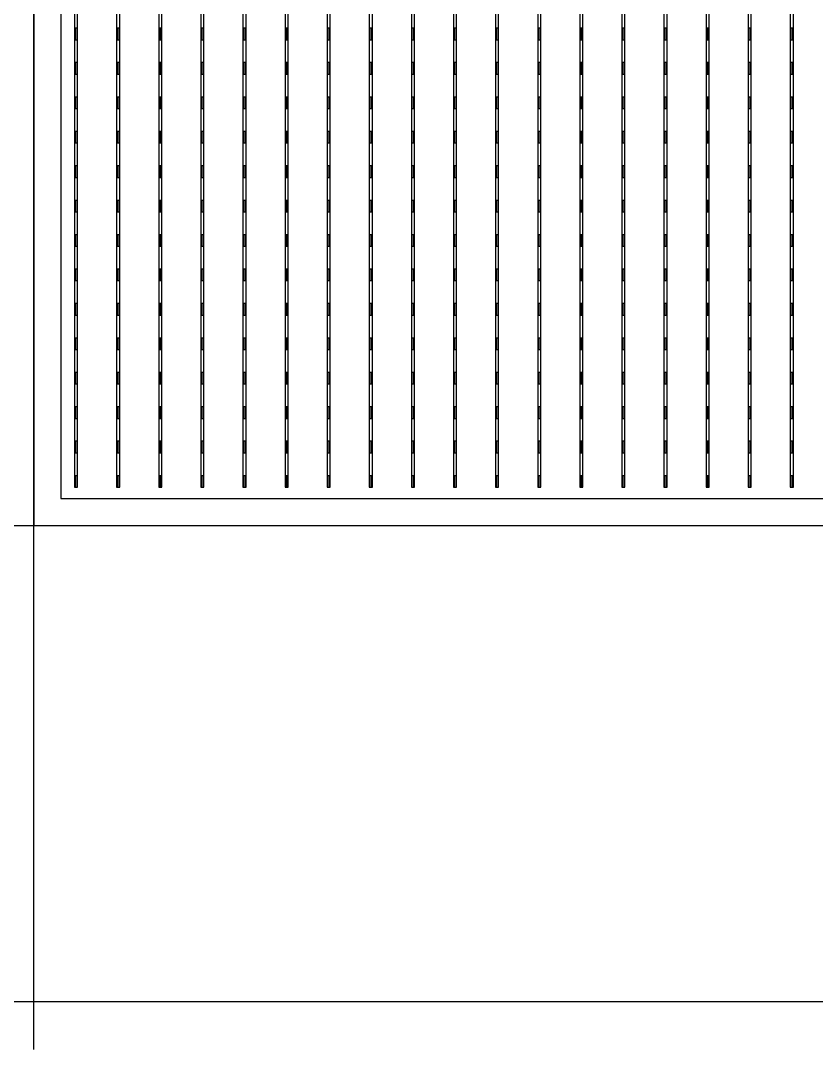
# Model space of a CAD drawing. Header units: millimetres. Extents: x -18 to 142, y -7 to 153.
# Drawn here: x 20.2 to 30.59, y -7.35 to 6.1 of the extents above; entities that cross this region are included whole.
import ezdxf

# ---------------------------------------------------------------- set-up
doc = ezdxf.new("R2010")
doc.units = ezdxf.units.MM
for name, color, linetype in [('CELLS', 5, 'Continuous'), ('CONTACT_PADS', 2, 'Continuous'), ('DICING', 4, 'Continuous'), ('FINGERS', 1, 'Continuous'), ('INSULATION', 2, 'Continuous'), ('WAFER', 1, 'Continuous')]:
    doc.layers.add(name, color=color, linetype=linetype)

msp = doc.modelspace()

# ---------------------------------------------------------------- linework, layer by layer
at = {"layer": 'CELLS'}
for points in [[(20.37, -0.5), (20.37, 20.4), (-0.53, 20.4), (-0.53, -0.5), (20.37, -0.5)], [(41.27, -0.5), (41.27, 20.4), (20.37, 20.4), (20.37, -0.5), (41.27, -0.5)]]:
    msp.add_lwpolyline(points, close=True, dxfattribs=at)
at = {"layer": 'CONTACT_PADS'}
for points in [[(20.933, 5.85), (20.933, 6), (20.908, 6), (20.908, 5.85), (20.933, 5.85)], [(21.483, 5.85), (21.483, 6), (21.458, 6), (21.458, 5.85), (21.483, 5.85)], [(22.033, 5.85), (22.033, 6), (22.008, 6), (22.008, 5.85), (22.033, 5.85)], [(22.583, 5.85), (22.583, 6), (22.558, 6), (22.558, 5.85), (22.583, 5.85)], [(23.133, 5.85), (23.133, 6), (23.108, 6), (23.108, 5.85), (23.133, 5.85)], [(23.683, 5.85), (23.683, 6), (23.658, 6), (23.658, 5.85), (23.683, 5.85)], [(24.233, 5.85), (24.233, 6), (24.208, 6), (24.208, 5.85), (24.233, 5.85)], [(24.783, 5.85), (24.783, 6), (24.758, 6), (24.758, 5.85), (24.783, 5.85)], [(25.333, 5.85), (25.333, 6), (25.308, 6), (25.308, 5.85), (25.333, 5.85)], [(25.883, 5.85), (25.883, 6), (25.858, 6), (25.858, 5.85), (25.883, 5.85)], [(26.433, 5.85), (26.433, 6), (26.408, 6), (26.408, 5.85), (26.433, 5.85)], [(26.983, 5.85), (26.983, 6), (26.958, 6), (26.958, 5.85), (26.983, 5.85)], [(27.533, 5.85), (27.533, 6), (27.508, 6), (27.508, 5.85), (27.533, 5.85)], [(28.083, 5.85), (28.083, 6), (28.058, 6), (28.058, 5.85), (28.083, 5.85)], [(28.633, 5.85), (28.633, 6), (28.608, 6), (28.608, 5.85), (28.633, 5.85)], [(29.183, 5.85), (29.183, 6), (29.158, 6), (29.158, 5.85), (29.183, 5.85)], [(29.733, 5.85), (29.733, 6), (29.708, 6), (29.708, 5.85), (29.733, 5.85)], [(30.283, 5.85), (30.283, 6), (30.258, 6), (30.258, 5.85), (30.283, 5.85)], [(20.933, 5.4), (20.933, 5.55), (20.908, 5.55), (20.908, 5.4), (20.933, 5.4)], [(21.483, 5.4), (21.483, 5.55), (21.458, 5.55), (21.458, 5.4), (21.483, 5.4)], [(22.033, 5.4), (22.033, 5.55), (22.008, 5.55), (22.008, 5.4), (22.033, 5.4)], [(22.583, 5.4), (22.583, 5.55), (22.558, 5.55), (22.558, 5.4), (22.583, 5.4)], [(23.133, 5.4), (23.133, 5.55), (23.108, 5.55), (23.108, 5.4), (23.133, 5.4)], [(23.683, 5.4), (23.683, 5.55), (23.658, 5.55), (23.658, 5.4), (23.683, 5.4)], [(24.233, 5.4), (24.233, 5.55), (24.208, 5.55), (24.208, 5.4), (24.233, 5.4)], [(24.783, 5.4), (24.783, 5.55), (24.758, 5.55), (24.758, 5.4), (24.783, 5.4)], [(25.333, 5.4), (25.333, 5.55), (25.308, 5.55), (25.308, 5.4), (25.333, 5.4)], [(25.883, 5.4), (25.883, 5.55), (25.858, 5.55), (25.858, 5.4), (25.883, 5.4)], [(26.433, 5.4), (26.433, 5.55), (26.408, 5.55), (26.408, 5.4), (26.433, 5.4)], [(26.983, 5.4), (26.983, 5.55), (26.958, 5.55), (26.958, 5.4), (26.983, 5.4)], [(27.533, 5.4), (27.533, 5.55), (27.508, 5.55), (27.508, 5.4), (27.533, 5.4)], [(28.083, 5.4), (28.083, 5.55), (28.058, 5.55), (28.058, 5.4), (28.083, 5.4)], [(28.633, 5.4), (28.633, 5.55), (28.608, 5.55), (28.608, 5.4), (28.633, 5.4)], [(29.183, 5.4), (29.183, 5.55), (29.158, 5.55), (29.158, 5.4), (29.183, 5.4)], [(29.733, 5.4), (29.733, 5.55), (29.708, 5.55), (29.708, 5.4), (29.733, 5.4)], [(30.283, 5.4), (30.283, 5.55), (30.258, 5.55), (30.258, 5.4), (30.283, 5.4)], [(20.933, 4.95), (20.933, 5.1), (20.908, 5.1), (20.908, 4.95), (20.933, 4.95)], [(21.483, 4.95), (21.483, 5.1), (21.458, 5.1), (21.458, 4.95), (21.483, 4.95)], [(22.033, 4.95), (22.033, 5.1), (22.008, 5.1), (22.008, 4.95), (22.033, 4.95)], [(22.583, 4.95), (22.583, 5.1), (22.558, 5.1), (22.558, 4.95), (22.583, 4.95)], [(23.133, 4.95), (23.133, 5.1), (23.108, 5.1), (23.108, 4.95), (23.133, 4.95)], [(23.683, 4.95), (23.683, 5.1), (23.658, 5.1), (23.658, 4.95), (23.683, 4.95)], [(24.233, 4.95), (24.233, 5.1), (24.208, 5.1), (24.208, 4.95), (24.233, 4.95)], [(24.783, 4.95), (24.783, 5.1), (24.758, 5.1), (24.758, 4.95), (24.783, 4.95)], [(25.333, 4.95), (25.333, 5.1), (25.308, 5.1), (25.308, 4.95), (25.333, 4.95)], [(25.883, 4.95), (25.883, 5.1), (25.858, 5.1), (25.858, 4.95), (25.883, 4.95)], [(26.433, 4.95), (26.433, 5.1), (26.408, 5.1), (26.408, 4.95), (26.433, 4.95)], [(26.983, 4.95), (26.983, 5.1), (26.958, 5.1), (26.958, 4.95), (26.983, 4.95)], [(27.533, 4.95), (27.533, 5.1), (27.508, 5.1), (27.508, 4.95), (27.533, 4.95)], [(28.083, 4.95), (28.083, 5.1), (28.058, 5.1), (28.058, 4.95), (28.083, 4.95)], [(28.633, 4.95), (28.633, 5.1), (28.608, 5.1), (28.608, 4.95), (28.633, 4.95)], [(29.183, 4.95), (29.183, 5.1), (29.158, 5.1), (29.158, 4.95), (29.183, 4.95)], [(29.733, 4.95), (29.733, 5.1), (29.708, 5.1), (29.708, 4.95), (29.733, 4.95)], [(30.283, 4.95), (30.283, 5.1), (30.258, 5.1), (30.258, 4.95), (30.283, 4.95)], [(20.933, 4.5), (20.933, 4.65), (20.908, 4.65), (20.908, 4.5), (20.933, 4.5)], [(21.483, 4.5), (21.483, 4.65), (21.458, 4.65), (21.458, 4.5), (21.483, 4.5)], [(22.033, 4.5), (22.033, 4.65), (22.008, 4.65), (22.008, 4.5), (22.033, 4.5)], [(22.583, 4.5), (22.583, 4.65), (22.558, 4.65), (22.558, 4.5), (22.583, 4.5)], [(23.133, 4.5), (23.133, 4.65), (23.108, 4.65), (23.108, 4.5), (23.133, 4.5)], [(23.683, 4.5), (23.683, 4.65), (23.658, 4.65), (23.658, 4.5), (23.683, 4.5)], [(24.233, 4.5), (24.233, 4.65), (24.208, 4.65), (24.208, 4.5), (24.233, 4.5)], [(24.783, 4.5), (24.783, 4.65), (24.758, 4.65), (24.758, 4.5), (24.783, 4.5)], [(25.333, 4.5), (25.333, 4.65), (25.308, 4.65), (25.308, 4.5), (25.333, 4.5)], [(25.883, 4.5), (25.883, 4.65), (25.858, 4.65), (25.858, 4.5), (25.883, 4.5)], [(26.433, 4.5), (26.433, 4.65), (26.408, 4.65), (26.408, 4.5), (26.433, 4.5)], [(26.983, 4.5), (26.983, 4.65), (26.958, 4.65), (26.958, 4.5), (26.983, 4.5)], [(27.533, 4.5), (27.533, 4.65), (27.508, 4.65), (27.508, 4.5), (27.533, 4.5)], [(28.083, 4.5), (28.083, 4.65), (28.058, 4.65), (28.058, 4.5), (28.083, 4.5)], [(28.633, 4.5), (28.633, 4.65), (28.608, 4.65), (28.608, 4.5), (28.633, 4.5)], [(29.183, 4.5), (29.183, 4.65), (29.158, 4.65), (29.158, 4.5), (29.183, 4.5)], [(29.733, 4.5), (29.733, 4.65), (29.708, 4.65), (29.708, 4.5), (29.733, 4.5)], [(30.283, 4.5), (30.283, 4.65), (30.258, 4.65), (30.258, 4.5), (30.283, 4.5)], [(20.933, 4.05), (20.933, 4.2), (20.908, 4.2), (20.908, 4.05), (20.933, 4.05)], [(21.483, 4.05), (21.483, 4.2), (21.458, 4.2), (21.458, 4.05), (21.483, 4.05)], [(22.033, 4.05), (22.033, 4.2), (22.008, 4.2), (22.008, 4.05), (22.033, 4.05)], [(22.583, 4.05), (22.583, 4.2), (22.558, 4.2), (22.558, 4.05), (22.583, 4.05)], [(23.133, 4.05), (23.133, 4.2), (23.108, 4.2), (23.108, 4.05), (23.133, 4.05)], [(23.683, 4.05), (23.683, 4.2), (23.658, 4.2), (23.658, 4.05), (23.683, 4.05)], [(24.233, 4.05), (24.233, 4.2), (24.208, 4.2), (24.208, 4.05), (24.233, 4.05)], [(24.783, 4.05), (24.783, 4.2), (24.758, 4.2), (24.758, 4.05), (24.783, 4.05)], [(25.333, 4.05), (25.333, 4.2), (25.308, 4.2), (25.308, 4.05), (25.333, 4.05)], [(25.883, 4.05), (25.883, 4.2), (25.858, 4.2), (25.858, 4.05), (25.883, 4.05)], [(26.433, 4.05), (26.433, 4.2), (26.408, 4.2), (26.408, 4.05), (26.433, 4.05)], [(26.983, 4.05), (26.983, 4.2), (26.958, 4.2), (26.958, 4.05), (26.983, 4.05)], [(27.533, 4.05), (27.533, 4.2), (27.508, 4.2), (27.508, 4.05), (27.533, 4.05)], [(28.083, 4.05), (28.083, 4.2), (28.058, 4.2), (28.058, 4.05), (28.083, 4.05)], [(28.633, 4.05), (28.633, 4.2), (28.608, 4.2), (28.608, 4.05), (28.633, 4.05)], [(29.183, 4.05), (29.183, 4.2), (29.158, 4.2), (29.158, 4.05), (29.183, 4.05)], [(29.733, 4.05), (29.733, 4.2), (29.708, 4.2), (29.708, 4.05), (29.733, 4.05)], [(30.283, 4.05), (30.283, 4.2), (30.258, 4.2), (30.258, 4.05), (30.283, 4.05)], [(20.933, 3.6), (20.933, 3.75), (20.908, 3.75), (20.908, 3.6), (20.933, 3.6)], [(21.483, 3.6), (21.483, 3.75), (21.458, 3.75), (21.458, 3.6), (21.483, 3.6)], [(22.033, 3.6), (22.033, 3.75), (22.008, 3.75), (22.008, 3.6), (22.033, 3.6)], [(22.583, 3.6), (22.583, 3.75), (22.558, 3.75), (22.558, 3.6), (22.583, 3.6)], [(23.133, 3.6), (23.133, 3.75), (23.108, 3.75), (23.108, 3.6), (23.133, 3.6)], [(23.683, 3.6), (23.683, 3.75), (23.658, 3.75), (23.658, 3.6), (23.683, 3.6)], [(24.233, 3.6), (24.233, 3.75), (24.208, 3.75), (24.208, 3.6), (24.233, 3.6)], [(24.783, 3.6), (24.783, 3.75), (24.758, 3.75), (24.758, 3.6), (24.783, 3.6)], [(25.333, 3.6), (25.333, 3.75), (25.308, 3.75), (25.308, 3.6), (25.333, 3.6)], [(25.883, 3.6), (25.883, 3.75), (25.858, 3.75), (25.858, 3.6), (25.883, 3.6)], [(26.433, 3.6), (26.433, 3.75), (26.408, 3.75), (26.408, 3.6), (26.433, 3.6)], [(26.983, 3.6), (26.983, 3.75), (26.958, 3.75), (26.958, 3.6), (26.983, 3.6)], [(27.533, 3.6), (27.533, 3.75), (27.508, 3.75), (27.508, 3.6), (27.533, 3.6)], [(28.083, 3.6), (28.083, 3.75), (28.058, 3.75), (28.058, 3.6), (28.083, 3.6)], [(28.633, 3.6), (28.633, 3.75), (28.608, 3.75), (28.608, 3.6), (28.633, 3.6)], [(29.183, 3.6), (29.183, 3.75), (29.158, 3.75), (29.158, 3.6), (29.183, 3.6)], [(29.733, 3.6), (29.733, 3.75), (29.708, 3.75), (29.708, 3.6), (29.733, 3.6)], [(30.283, 3.6), (30.283, 3.75), (30.258, 3.75), (30.258, 3.6), (30.283, 3.6)], [(20.933, 3.15), (20.933, 3.3), (20.908, 3.3), (20.908, 3.15), (20.933, 3.15)], [(21.483, 3.15), (21.483, 3.3), (21.458, 3.3), (21.458, 3.15), (21.483, 3.15)], [(22.033, 3.15), (22.033, 3.3), (22.008, 3.3), (22.008, 3.15), (22.033, 3.15)], [(22.583, 3.15), (22.583, 3.3), (22.558, 3.3), (22.558, 3.15), (22.583, 3.15)], [(23.133, 3.15), (23.133, 3.3), (23.108, 3.3), (23.108, 3.15), (23.133, 3.15)], [(23.683, 3.15), (23.683, 3.3), (23.658, 3.3), (23.658, 3.15), (23.683, 3.15)], [(24.233, 3.15), (24.233, 3.3), (24.208, 3.3), (24.208, 3.15), (24.233, 3.15)], [(24.783, 3.15), (24.783, 3.3), (24.758, 3.3), (24.758, 3.15), (24.783, 3.15)], [(25.333, 3.15), (25.333, 3.3), (25.308, 3.3), (25.308, 3.15), (25.333, 3.15)], [(25.883, 3.15), (25.883, 3.3), (25.858, 3.3), (25.858, 3.15), (25.883, 3.15)], [(26.433, 3.15), (26.433, 3.3), (26.408, 3.3), (26.408, 3.15), (26.433, 3.15)], [(26.983, 3.15), (26.983, 3.3), (26.958, 3.3), (26.958, 3.15), (26.983, 3.15)], [(27.533, 3.15), (27.533, 3.3), (27.508, 3.3), (27.508, 3.15), (27.533, 3.15)], [(28.083, 3.15), (28.083, 3.3), (28.058, 3.3), (28.058, 3.15), (28.083, 3.15)], [(28.633, 3.15), (28.633, 3.3), (28.608, 3.3), (28.608, 3.15), (28.633, 3.15)], [(29.183, 3.15), (29.183, 3.3), (29.158, 3.3), (29.158, 3.15), (29.183, 3.15)], [(29.733, 3.15), (29.733, 3.3), (29.708, 3.3), (29.708, 3.15), (29.733, 3.15)], [(30.283, 3.15), (30.283, 3.3), (30.258, 3.3), (30.258, 3.15), (30.283, 3.15)], [(20.933, 2.7), (20.933, 2.85), (20.908, 2.85), (20.908, 2.7), (20.933, 2.7)], [(21.483, 2.7), (21.483, 2.85), (21.458, 2.85), (21.458, 2.7), (21.483, 2.7)], [(22.033, 2.7), (22.033, 2.85), (22.008, 2.85), (22.008, 2.7), (22.033, 2.7)], [(22.583, 2.7), (22.583, 2.85), (22.558, 2.85), (22.558, 2.7), (22.583, 2.7)], [(23.133, 2.7), (23.133, 2.85), (23.108, 2.85), (23.108, 2.7), (23.133, 2.7)], [(23.683, 2.7), (23.683, 2.85), (23.658, 2.85), (23.658, 2.7), (23.683, 2.7)], [(24.233, 2.7), (24.233, 2.85), (24.208, 2.85), (24.208, 2.7), (24.233, 2.7)], [(24.783, 2.7), (24.783, 2.85), (24.758, 2.85), (24.758, 2.7), (24.783, 2.7)], [(25.333, 2.7), (25.333, 2.85), (25.308, 2.85), (25.308, 2.7), (25.333, 2.7)], [(25.883, 2.7), (25.883, 2.85), (25.858, 2.85), (25.858, 2.7), (25.883, 2.7)], [(26.433, 2.7), (26.433, 2.85), (26.408, 2.85), (26.408, 2.7), (26.433, 2.7)], [(26.983, 2.7), (26.983, 2.85), (26.958, 2.85), (26.958, 2.7), (26.983, 2.7)], [(27.533, 2.7), (27.533, 2.85), (27.508, 2.85), (27.508, 2.7), (27.533, 2.7)], [(28.083, 2.7), (28.083, 2.85), (28.058, 2.85), (28.058, 2.7), (28.083, 2.7)], [(28.633, 2.7), (28.633, 2.85), (28.608, 2.85), (28.608, 2.7), (28.633, 2.7)], [(29.183, 2.7), (29.183, 2.85), (29.158, 2.85), (29.158, 2.7), (29.183, 2.7)], [(29.733, 2.7), (29.733, 2.85), (29.708, 2.85), (29.708, 2.7), (29.733, 2.7)], [(30.283, 2.7), (30.283, 2.85), (30.258, 2.85), (30.258, 2.7), (30.283, 2.7)], [(20.933, 2.25), (20.933, 2.4), (20.908, 2.4), (20.908, 2.25), (20.933, 2.25)], [(21.483, 2.25), (21.483, 2.4), (21.458, 2.4), (21.458, 2.25), (21.483, 2.25)], [(22.033, 2.25), (22.033, 2.4), (22.008, 2.4), (22.008, 2.25), (22.033, 2.25)], [(22.583, 2.25), (22.583, 2.4), (22.558, 2.4), (22.558, 2.25), (22.583, 2.25)], [(23.133, 2.25), (23.133, 2.4), (23.108, 2.4), (23.108, 2.25), (23.133, 2.25)], [(23.683, 2.25), (23.683, 2.4), (23.658, 2.4), (23.658, 2.25), (23.683, 2.25)], [(24.233, 2.25), (24.233, 2.4), (24.208, 2.4), (24.208, 2.25), (24.233, 2.25)], [(24.783, 2.25), (24.783, 2.4), (24.758, 2.4), (24.758, 2.25), (24.783, 2.25)], [(25.333, 2.25), (25.333, 2.4), (25.308, 2.4), (25.308, 2.25), (25.333, 2.25)], [(25.883, 2.25), (25.883, 2.4), (25.858, 2.4), (25.858, 2.25), (25.883, 2.25)], [(26.433, 2.25), (26.433, 2.4), (26.408, 2.4), (26.408, 2.25), (26.433, 2.25)], [(26.983, 2.25), (26.983, 2.4), (26.958, 2.4), (26.958, 2.25), (26.983, 2.25)], [(27.533, 2.25), (27.533, 2.4), (27.508, 2.4), (27.508, 2.25), (27.533, 2.25)], [(28.083, 2.25), (28.083, 2.4), (28.058, 2.4), (28.058, 2.25), (28.083, 2.25)], [(28.633, 2.25), (28.633, 2.4), (28.608, 2.4), (28.608, 2.25), (28.633, 2.25)], [(29.183, 2.25), (29.183, 2.4), (29.158, 2.4), (29.158, 2.25), (29.183, 2.25)], [(29.733, 2.25), (29.733, 2.4), (29.708, 2.4), (29.708, 2.25), (29.733, 2.25)], [(30.283, 2.25), (30.283, 2.4), (30.258, 2.4), (30.258, 2.25), (30.283, 2.25)], [(20.933, 1.8), (20.933, 1.95), (20.908, 1.95), (20.908, 1.8), (20.933, 1.8)], [(21.483, 1.8), (21.483, 1.95), (21.458, 1.95), (21.458, 1.8), (21.483, 1.8)], [(22.033, 1.8), (22.033, 1.95), (22.008, 1.95), (22.008, 1.8), (22.033, 1.8)], [(22.583, 1.8), (22.583, 1.95), (22.558, 1.95), (22.558, 1.8), (22.583, 1.8)], [(23.133, 1.8), (23.133, 1.95), (23.108, 1.95), (23.108, 1.8), (23.133, 1.8)], [(23.683, 1.8), (23.683, 1.95), (23.658, 1.95), (23.658, 1.8), (23.683, 1.8)], [(24.233, 1.8), (24.233, 1.95), (24.208, 1.95), (24.208, 1.8), (24.233, 1.8)], [(24.783, 1.8), (24.783, 1.95), (24.758, 1.95), (24.758, 1.8), (24.783, 1.8)], [(25.333, 1.8), (25.333, 1.95), (25.308, 1.95), (25.308, 1.8), (25.333, 1.8)], [(25.883, 1.8), (25.883, 1.95), (25.858, 1.95), (25.858, 1.8), (25.883, 1.8)], [(26.433, 1.8), (26.433, 1.95), (26.408, 1.95), (26.408, 1.8), (26.433, 1.8)], [(26.983, 1.8), (26.983, 1.95), (26.958, 1.95), (26.958, 1.8), (26.983, 1.8)], [(27.533, 1.8), (27.533, 1.95), (27.508, 1.95), (27.508, 1.8), (27.533, 1.8)], [(28.083, 1.8), (28.083, 1.95), (28.058, 1.95), (28.058, 1.8), (28.083, 1.8)], [(28.633, 1.8), (28.633, 1.95), (28.608, 1.95), (28.608, 1.8), (28.633, 1.8)], [(29.183, 1.8), (29.183, 1.95), (29.158, 1.95), (29.158, 1.8), (29.183, 1.8)], [(29.733, 1.8), (29.733, 1.95), (29.708, 1.95), (29.708, 1.8), (29.733, 1.8)], [(30.283, 1.8), (30.283, 1.95), (30.258, 1.95), (30.258, 1.8), (30.283, 1.8)], [(20.933, 1.35), (20.933, 1.5), (20.908, 1.5), (20.908, 1.35), (20.933, 1.35)], [(21.483, 1.35), (21.483, 1.5), (21.458, 1.5), (21.458, 1.35), (21.483, 1.35)], [(22.033, 1.35), (22.033, 1.5), (22.008, 1.5), (22.008, 1.35), (22.033, 1.35)], [(22.583, 1.35), (22.583, 1.5), (22.558, 1.5), (22.558, 1.35), (22.583, 1.35)], [(23.133, 1.35), (23.133, 1.5), (23.108, 1.5), (23.108, 1.35), (23.133, 1.35)], [(23.683, 1.35), (23.683, 1.5), (23.658, 1.5), (23.658, 1.35), (23.683, 1.35)], [(24.233, 1.35), (24.233, 1.5), (24.208, 1.5), (24.208, 1.35), (24.233, 1.35)], [(24.783, 1.35), (24.783, 1.5), (24.758, 1.5), (24.758, 1.35), (24.783, 1.35)], [(25.333, 1.35), (25.333, 1.5), (25.308, 1.5), (25.308, 1.35), (25.333, 1.35)], [(25.883, 1.35), (25.883, 1.5), (25.858, 1.5), (25.858, 1.35), (25.883, 1.35)], [(26.433, 1.35), (26.433, 1.5), (26.408, 1.5), (26.408, 1.35), (26.433, 1.35)], [(26.983, 1.35), (26.983, 1.5), (26.958, 1.5), (26.958, 1.35), (26.983, 1.35)], [(27.533, 1.35), (27.533, 1.5), (27.508, 1.5), (27.508, 1.35), (27.533, 1.35)], [(28.083, 1.35), (28.083, 1.5), (28.058, 1.5), (28.058, 1.35), (28.083, 1.35)], [(28.633, 1.35), (28.633, 1.5), (28.608, 1.5), (28.608, 1.35), (28.633, 1.35)], [(29.183, 1.35), (29.183, 1.5), (29.158, 1.5), (29.158, 1.35), (29.183, 1.35)], [(29.733, 1.35), (29.733, 1.5), (29.708, 1.5), (29.708, 1.35), (29.733, 1.35)], [(30.283, 1.35), (30.283, 1.5), (30.258, 1.5), (30.258, 1.35), (30.283, 1.35)], [(20.933, 0.9), (20.933, 1.05), (20.908, 1.05), (20.908, 0.9), (20.933, 0.9)], [(21.483, 0.9), (21.483, 1.05), (21.458, 1.05), (21.458, 0.9), (21.483, 0.9)], [(22.033, 0.9), (22.033, 1.05), (22.008, 1.05), (22.008, 0.9), (22.033, 0.9)], [(22.583, 0.9), (22.583, 1.05), (22.558, 1.05), (22.558, 0.9), (22.583, 0.9)], [(23.133, 0.9), (23.133, 1.05), (23.108, 1.05), (23.108, 0.9), (23.133, 0.9)], [(23.683, 0.9), (23.683, 1.05), (23.658, 1.05), (23.658, 0.9), (23.683, 0.9)], [(24.233, 0.9), (24.233, 1.05), (24.208, 1.05), (24.208, 0.9), (24.233, 0.9)], [(24.783, 0.9), (24.783, 1.05), (24.758, 1.05), (24.758, 0.9), (24.783, 0.9)], [(25.333, 0.9), (25.333, 1.05), (25.308, 1.05), (25.308, 0.9), (25.333, 0.9)], [(25.883, 0.9), (25.883, 1.05), (25.858, 1.05), (25.858, 0.9), (25.883, 0.9)], [(26.433, 0.9), (26.433, 1.05), (26.408, 1.05), (26.408, 0.9), (26.433, 0.9)], [(26.983, 0.9), (26.983, 1.05), (26.958, 1.05), (26.958, 0.9), (26.983, 0.9)], [(27.533, 0.9), (27.533, 1.05), (27.508, 1.05), (27.508, 0.9), (27.533, 0.9)], [(28.083, 0.9), (28.083, 1.05), (28.058, 1.05), (28.058, 0.9), (28.083, 0.9)], [(28.633, 0.9), (28.633, 1.05), (28.608, 1.05), (28.608, 0.9), (28.633, 0.9)], [(29.183, 0.9), (29.183, 1.05), (29.158, 1.05), (29.158, 0.9), (29.183, 0.9)], [(29.733, 0.9), (29.733, 1.05), (29.708, 1.05), (29.708, 0.9), (29.733, 0.9)], [(30.283, 0.9), (30.283, 1.05), (30.258, 1.05), (30.258, 0.9), (30.283, 0.9)], [(20.933, 0.45), (20.933, 0.6), (20.908, 0.6), (20.908, 0.45), (20.933, 0.45)], [(21.483, 0.45), (21.483, 0.6), (21.458, 0.6), (21.458, 0.45), (21.483, 0.45)], [(22.033, 0.45), (22.033, 0.6), (22.008, 0.6), (22.008, 0.45), (22.033, 0.45)], [(22.583, 0.45), (22.583, 0.6), (22.558, 0.6), (22.558, 0.45), (22.583, 0.45)], [(23.133, 0.45), (23.133, 0.6), (23.108, 0.6), (23.108, 0.45), (23.133, 0.45)], [(23.683, 0.45), (23.683, 0.6), (23.658, 0.6), (23.658, 0.45), (23.683, 0.45)], [(24.233, 0.45), (24.233, 0.6), (24.208, 0.6), (24.208, 0.45), (24.233, 0.45)], [(24.783, 0.45), (24.783, 0.6), (24.758, 0.6), (24.758, 0.45), (24.783, 0.45)], [(25.333, 0.45), (25.333, 0.6), (25.308, 0.6), (25.308, 0.45), (25.333, 0.45)], [(25.883, 0.45), (25.883, 0.6), (25.858, 0.6), (25.858, 0.45), (25.883, 0.45)], [(26.433, 0.45), (26.433, 0.6), (26.408, 0.6), (26.408, 0.45), (26.433, 0.45)], [(26.983, 0.45), (26.983, 0.6), (26.958, 0.6), (26.958, 0.45), (26.983, 0.45)], [(27.533, 0.45), (27.533, 0.6), (27.508, 0.6), (27.508, 0.45), (27.533, 0.45)], [(28.083, 0.45), (28.083, 0.6), (28.058, 0.6), (28.058, 0.45), (28.083, 0.45)], [(28.633, 0.45), (28.633, 0.6), (28.608, 0.6), (28.608, 0.45), (28.633, 0.45)], [(29.183, 0.45), (29.183, 0.6), (29.158, 0.6), (29.158, 0.45), (29.183, 0.45)], [(29.733, 0.45), (29.733, 0.6), (29.708, 0.6), (29.708, 0.45), (29.733, 0.45)], [(30.283, 0.45), (30.283, 0.6), (30.258, 0.6), (30.258, 0.45), (30.283, 0.45)], [(20.933, 0), (20.933, 0.15), (20.908, 0.15), (20.908, 0), (20.933, 0)], [(21.483, 0), (21.483, 0.15), (21.458, 0.15), (21.458, 0), (21.483, 0)], [(22.033, 0), (22.033, 0.15), (22.008, 0.15), (22.008, 0), (22.033, 0)], [(22.583, 0), (22.583, 0.15), (22.558, 0.15), (22.558, 0), (22.583, 0)], [(23.133, 0), (23.133, 0.15), (23.108, 0.15), (23.108, 0), (23.133, 0)], [(23.683, 0), (23.683, 0.15), (23.658, 0.15), (23.658, 0), (23.683, 0)], [(24.233, 0), (24.233, 0.15), (24.208, 0.15), (24.208, 0), (24.233, 0)], [(24.783, 0), (24.783, 0.15), (24.758, 0.15), (24.758, 0), (24.783, 0)], [(25.333, 0), (25.333, 0.15), (25.308, 0.15), (25.308, 0), (25.333, 0)], [(25.883, 0), (25.883, 0.15), (25.858, 0.15), (25.858, 0), (25.883, 0)], [(26.433, 0), (26.433, 0.15), (26.408, 0.15), (26.408, 0), (26.433, 0)], [(26.983, 0), (26.983, 0.15), (26.958, 0.15), (26.958, 0), (26.983, 0)], [(27.533, 0), (27.533, 0.15), (27.508, 0.15), (27.508, 0), (27.533, 0)], [(28.083, 0), (28.083, 0.15), (28.058, 0.15), (28.058, 0), (28.083, 0)], [(28.633, 0), (28.633, 0.15), (28.608, 0.15), (28.608, 0), (28.633, 0)], [(29.183, 0), (29.183, 0.15), (29.158, 0.15), (29.158, 0), (29.183, 0)], [(29.733, 0), (29.733, 0.15), (29.708, 0.15), (29.708, 0), (29.733, 0)], [(30.283, 0), (30.283, 0.15), (30.258, 0.15), (30.258, 0), (30.283, 0)]]:
    msp.add_lwpolyline(points, close=True, dxfattribs=at)
at = {"layer": 'DICING'}
for p, q in [((20.37, -7.35), (20.37, 152.65)), ((20.37, -7.35), (20.37, 152.65)), ((20.37, -7.35), (20.37, 152.65)), ((20.37, -7.35), (20.37, 152.65)), ((20.37, -7.35), (20.37, 152.65)), ((20.37, -7.35), (20.37, 152.65)), ((20.37, -7.35), (20.37, 152.65)), ((20.37, -7.35), (20.37, 152.65)), ((20.37, -7.35), (20.37, 152.65)), ((20.37, -7.35), (20.37, 152.65)), ((20.37, -7.35), (20.37, 152.65)), ((20.37, -7.35), (20.37, 152.65)), ((20.37, -7.35), (20.37, 131.75)), ((20.37, -7.35), (20.37, 131.75)), ((20.37, -7.35), (20.37, 131.75)), ((20.37, -7.35), (20.37, 131.75)), ((20.37, -7.35), (20.37, 131.75)), ((20.37, -7.35), (20.37, 131.75)), ((20.37, -7.35), (20.37, 131.75)), ((20.37, -7.35), (20.37, 131.75)), ((20.37, -7.35), (20.37, 131.75)), ((20.37, -7.35), (20.37, 131.75)), ((20.37, -7.35), (20.37, 131.75)), ((20.37, -7.35), (20.37, 131.75)), ((20.37, -7.35), (20.37, 110.85)), ((20.37, -7.35), (20.37, 110.85)), ((20.37, -7.35), (20.37, 110.85)), ((20.37, -7.35), (20.37, 110.85)), ((20.37, -7.35), (20.37, 110.85)), ((20.37, -7.35), (20.37, 110.85)), ((20.37, -7.35), (20.37, 110.85)), ((20.37, -7.35), (20.37, 110.85)), ((20.37, -7.35), (20.37, 110.85)), ((20.37, -7.35), (20.37, 110.85)), ((20.37, -7.35), (20.37, 110.85)), ((20.37, -7.35), (20.37, 110.85)), ((20.37, -7.35), (20.37, 89.95)), ((20.37, -7.35), (20.37, 89.95)), ((20.37, -7.35), (20.37, 89.95)), ((20.37, -7.35), (20.37, 89.95)), ((20.37, -7.35), (20.37, 89.95)), ((20.37, -7.35), (20.37, 89.95)), ((20.37, -7.35), (20.37, 89.95)), ((20.37, -7.35), (20.37, 89.95)), ((20.37, -7.35), (20.37, 89.95)), ((20.37, -7.35), (20.37, 89.95)), ((20.37, -7.35), (20.37, 89.95)), ((20.37, -7.35), (20.37, 89.95)), ((20.37, -7.35), (20.37, 69.05)), ((20.37, -7.35), (20.37, 69.05)), ((20.37, -7.35), (20.37, 69.05)), ((20.37, -7.35), (20.37, 69.05)), ((20.37, -7.35), (20.37, 69.05)), ((20.37, -7.35), (20.37, 69.05)), ((20.37, -7.35), (20.37, 69.05)), ((20.37, -7.35), (20.37, 69.05)), ((20.37, -7.35), (20.37, 69.05)), ((20.37, -7.35), (20.37, 69.05)), ((20.37, -7.35), (20.37, 69.05)), ((20.37, -7.35), (20.37, 69.05)), ((20.37, -7.35), (20.37, 48.15)), ((20.37, -7.35), (20.37, 48.15)), ((20.37, -7.35), (20.37, 48.15)), ((20.37, -7.35), (20.37, 48.15)), ((20.37, -7.35), (20.37, 48.15)), ((20.37, -7.35), (20.37, 48.15)), ((20.37, -7.35), (20.37, 48.15)), ((20.37, -7.35), (20.37, 48.15)), ((20.37, -7.35), (20.37, 48.15)), ((20.37, -7.35), (20.37, 48.15)), ((20.37, -7.35), (20.37, 48.15)), ((20.37, -7.35), (20.37, 48.15)), ((20.37, -7.35), (20.37, 27.25)), ((20.37, -7.35), (20.37, 27.25)), ((20.37, -7.35), (20.37, 27.25)), ((20.37, -7.35), (20.37, 27.25)), ((20.37, -7.35), (20.37, 27.25)), ((20.37, -7.35), (20.37, 27.25)), ((20.37, -7.35), (20.37, 27.25)), ((20.37, -7.35), (20.37, 27.25)), ((20.37, -7.35), (20.37, 27.25)), ((20.37, -7.35), (20.37, 27.25)), ((20.37, -7.35), (20.37, 27.25)), ((-17.83, -0.5), (37.67, -0.5)), ((-17.83, -0.5), (58.57, -0.5)), ((-17.83, -0.5), (79.47, -0.5)), ((-17.83, -0.5), (100.37, -0.5)), ((-17.83, -0.5), (121.27, -0.5)), ((-17.83, -0.5), (142.17, -0.5)), ((-17.83, -0.5), (142.17, -0.5)), ((-17.83, -0.5), (142.17, -0.5)), ((-17.83, -0.5), (142.17, -0.5)), ((-17.83, -0.5), (142.17, -0.5)), ((-17.83, -0.5), (142.17, -0.5)), ((-17.83, -0.5), (142.17, -0.5)), ((-17.83, -0.5), (142.17, -0.5)), ((-17.83, -0.5), (142.17, -0.5)), ((-17.83, -0.5), (142.17, -0.5)), ((-17.83, -0.5), (142.17, -0.5)), ((-17.83, -0.5), (142.17, -0.5)), ((-17.83, -0.5), (142.17, -0.5)), ((-17.83, -0.5), (142.17, -0.5)), ((-17.83, -0.5), (142.17, -0.5)), ((-17.83, -0.5), (142.17, -0.5)), ((-17.83, -0.5), (142.17, -0.5)), ((-17.83, -0.5), (142.17, -0.5)), ((-17.83, -0.5), (142.17, -0.5)), ((-17.83, -0.5), (142.17, -0.5)), ((-17.83, -0.5), (142.17, -0.5)), ((-17.83, -0.5), (142.17, -0.5)), ((-17.83, -0.5), (142.17, -0.5)), ((-17.83, -0.5), (142.17, -0.5)), ((-17.83, -0.5), (142.17, -0.5)), ((-17.83, -0.5), (142.17, -0.5)), ((-17.83, -0.5), (142.17, -0.5)), ((-17.83, -0.5), (142.17, -0.5)), ((-17.83, -0.5), (142.17, -0.5)), ((-17.83, -0.5), (142.17, -0.5)), ((-17.83, -0.5), (142.17, -0.5)), ((-17.83, -0.5), (142.17, -0.5)), ((-17.83, -0.5), (142.17, -0.5)), ((-17.83, -0.5), (142.17, -0.5)), ((-17.83, -0.5), (142.17, -0.5)), ((-17.83, -0.5), (142.17, -0.5)), ((-17.83, -0.5), (142.17, -0.5))]:
    msp.add_line(p, q, dxfattribs=at)
at = {"layer": 'FINGERS'}
for points in [[(20.94, 0), (20.94, 19.9), (20.9, 19.9), (20.9, 0), (20.94, 0)], [(21.49, 0), (21.49, 19.9), (21.45, 19.9), (21.45, 0), (21.49, 0)], [(22.04, 0), (22.04, 19.9), (22, 19.9), (22, 0), (22.04, 0)], [(22.59, 0), (22.59, 19.9), (22.55, 19.9), (22.55, 0), (22.59, 0)], [(23.14, 0), (23.14, 19.9), (23.1, 19.9), (23.1, 0), (23.14, 0)], [(23.69, 0), (23.69, 19.9), (23.65, 19.9), (23.65, 0), (23.69, 0)], [(24.24, 0), (24.24, 19.9), (24.2, 19.9), (24.2, 0), (24.24, 0)], [(24.79, 0), (24.79, 19.9), (24.75, 19.9), (24.75, 0), (24.79, 0)], [(25.34, 0), (25.34, 19.9), (25.3, 19.9), (25.3, 0), (25.34, 0)], [(25.89, 0), (25.89, 19.9), (25.85, 19.9), (25.85, 0), (25.89, 0)], [(26.44, 0), (26.44, 19.9), (26.4, 19.9), (26.4, 0), (26.44, 0)], [(26.99, 0), (26.99, 19.9), (26.95, 19.9), (26.95, 0), (26.99, 0)], [(27.54, 0), (27.54, 19.9), (27.5, 19.9), (27.5, 0), (27.54, 0)], [(28.09, 0), (28.09, 19.9), (28.05, 19.9), (28.05, 0), (28.09, 0)], [(28.64, 0), (28.64, 19.9), (28.6, 19.9), (28.6, 0), (28.64, 0)], [(29.19, 0), (29.19, 19.9), (29.15, 19.9), (29.15, 0), (29.19, 0)], [(29.74, 0), (29.74, 19.9), (29.7, 19.9), (29.7, 0), (29.74, 0)], [(30.29, 0), (30.29, 19.9), (30.25, 19.9), (30.25, 0), (30.29, 0)]]:
    msp.add_lwpolyline(points, close=True, dxfattribs=at)
at = {"layer": 'INSULATION'}
msp.add_lwpolyline([(40.92, -0.15), (40.92, 20.05), (20.72, 20.05), (20.72, -0.15), (40.92, -0.15)], close=True, dxfattribs=at)
at = {"layer": 'WAFER'}
msp.add_lwpolyline([(-16.136, -6.725), (140.476, -6.725), (141.545, -5.656), (141.545, 150.956), (140.476, 152.025), (-16.136, 152.025), (-17.205, 150.956), (-17.205, -5.656), (-16.136, -6.725)], close=True, dxfattribs=at)

doc.saveas('drawing.dxf')
